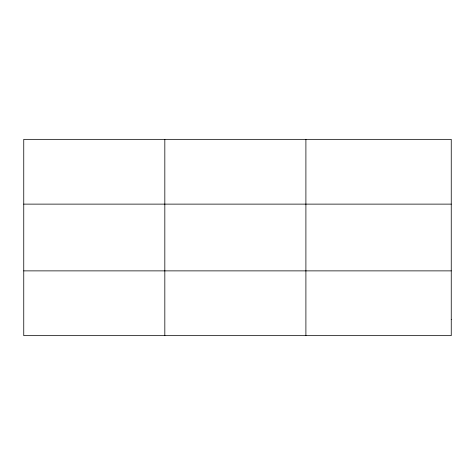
<?xml version="1.0" encoding="UTF-8"?>
<svg xmlns="http://www.w3.org/2000/svg" width="475" height="475" viewBox="0 0 475 475"><rect width="100%" height="100%" fill="white"/><g stroke="black" fill="none" stroke-linecap="round" stroke-linejoin="round"><path stroke-width="0.71" d="M164.825 335.653L164.825 139.347M305.9 335.653L305.9 139.347M23.75 204.125L451.25 204.125M23.75 270.875L451.25 270.875M451.25 319.461L451.25 335.653L23.75 335.653L23.75 139.347L451.25 139.347L451.25 319.461"/></g></svg>
